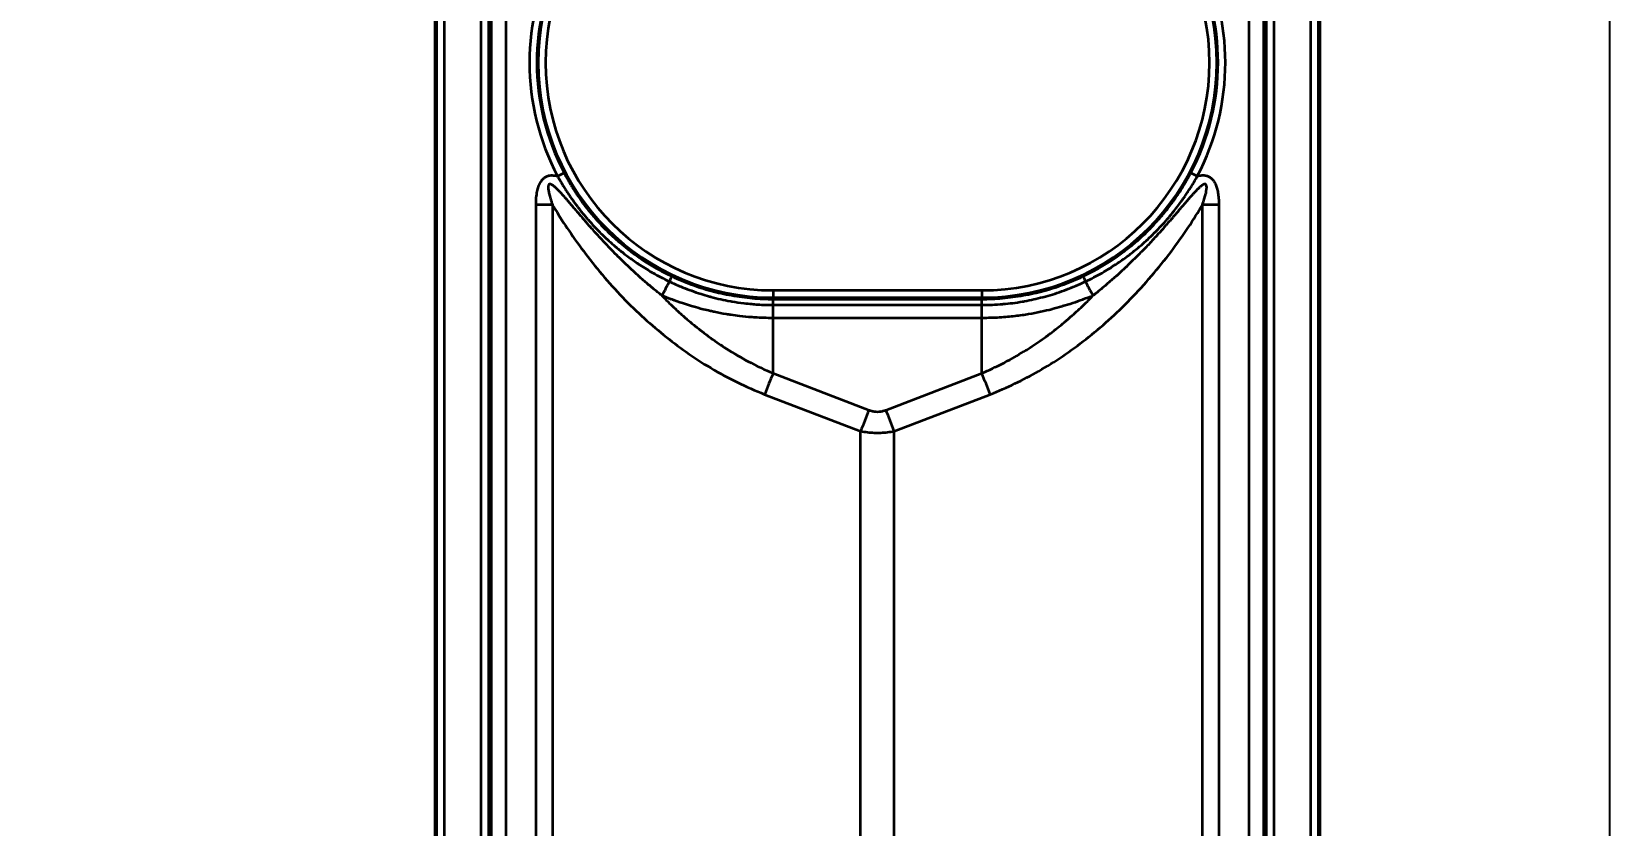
# Model space of a CAD drawing. Header units: millimetres. Extents: x 101 to 3000, y 150 to 4305.
# Drawn here: x 1036.5 to 1143.9, y 3328.2 to 3382.3 of the extents above; entities that cross this region are included whole.
import ezdxf

# ---------------------------------------------------------------- set-up
doc = ezdxf.new("R2010")
doc.units = ezdxf.units.MM
doc.header["$LTSCALE"] = 15
for name, color, linetype, lineweight in [('_Sichtbarkanten', 7, 'Continuous', 25), ('Bemaßung (ISO)', 7, 'Continuous', 25), ('Sichtbar schmal (ISO)', 7, 'Continuous', 35)]:
    doc.layers.add(name, color=color, linetype=linetype, lineweight=lineweight)
doc.styles.add('Notiztext (DIN)', font='verdana.ttf')
doc.dimstyles.new('Standard (DIN)', dxfattribs={"dimscale": 15, "dimtxt": 2.5, "dimasz": 2.5, "dimexe": 2, "dimexo": 4, "dimgap": 0.5, "dimtad": 1, "dimdec": 1, "dimrnd": 1e-08, "dimtxsty": 'Notiztext (DIN)', "dimcen": 0.09, "dimclrd": 256, "dimclre": 256, "dimclrt": 256, "dimadec": 0, "dimazin": 2, "dimtfac": 1, "dimtmove": 0, "dimatfit": 3, "dimfxl": 0, "dimtolj": 1, "dimtzin": 0, "dimlwd": -1, "dimlwe": -1, "dimarcsym": 0})

# ---------------------------------------------------------------- blocks, each defined once
blk = doc.blocks.new('*D76')
at = {"layer": 'Bemaßung (ISO)', "transparency": 16777216}
for p, q in [((973.93, 3475.15), (790.43, 3475.15)), ((820.43, 3437.65), (820.43, 2912.65)), ((1008.97, 2875.15), (790.43, 2875.15))]:
    blk.add_line(p, q, dxfattribs=at)
for points in [[(814.18, 3437.65), (826.68, 3437.65), (820.43, 3475.15)], [(814.18, 2912.65), (826.68, 2912.65), (820.43, 2875.15)]]:
    blk.add_solid(points, dxfattribs=at)
at = {"layer": 'Defpoints', "color": 0, "transparency": 16777216}
for p in [(1033.93, 3475.15), (820.43, 2875.15), (1068.97, 2875.15)]:
    blk.add_point(p, dxfattribs=at)
at = {"layer": 'Bemaßung (ISO)', "transparency": 16777216, "insert": (773.89, 3129.39), "char_height": 37.5, "attachment_point": 1, "rotation": 90, "style": 'Notiztext (DIN)'}
blk.add_mtext('\\A1;600', dxfattribs=at)
blk = doc.blocks.new('*D78')
at = {"layer": 'Bemaßung (ISO)', "transparency": 16777216}
for p, q in [((1009.08, 3425.14), (911.85, 3425.14)), ((941.85, 2362.66), (941.85, 3387.64)), ((1009.08, 2325.16), (911.85, 2325.16))]:
    blk.add_line(p, q, dxfattribs=at)
for points in [[(935.6, 3387.64), (948.1, 3387.64), (941.85, 3425.14)], [(935.6, 2362.66), (948.1, 2362.66), (941.85, 2325.16)]]:
    blk.add_solid(points, dxfattribs=at)
at = {"layer": 'Defpoints', "color": 0, "transparency": 16777216}
for p in [(941.85, 3425.14), (1069.08, 3425.14), (1069.08, 2325.16)]:
    blk.add_point(p, dxfattribs=at)
at = {"layer": 'Bemaßung (ISO)', "transparency": 16777216, "insert": (895.31, 2814.77), "char_height": 37.5, "attachment_point": 1, "rotation": 90, "style": 'Notiztext (DIN)'}
blk.add_mtext('\\A1;1100', dxfattribs=at)

msp = doc.modelspace()

# ---------------------------------------------------------------- linework, layer by layer
at = {"layer": '_Sichtbarkanten'}
for p, q in [((1143.93, 3475.15), (1143.93, 2275.15)), ((1063.93, 2328.35), (1063.93, 3421.95)), ((1124.23, 3421.95), (1124.23, 2328.35))]:
    msp.add_line(p, q, dxfattribs=at)
at = {"layer": 'Sichtbar schmal (ISO)'}
for p, q in [((1064.07, 2327.14), (1064.07, 3423.16)), ((1064.57, 3423.16), (1064.57, 2327.14)), ((1067.08, 2327.15), (1067.08, 3423.14)), ((1067.58, 3423.14), (1067.58, 2327.15)), ((1067.76, 3422.96), (1067.8, 2972.76)), ((1068.76, 3422.97), (1068.8, 2972.77)), ((1119.35, 2972.77), (1119.39, 3422.97)), ((1120.35, 2972.76), (1120.39, 3422.96)), ((1120.57, 2327.15), (1120.57, 3423.14)), ((1121.07, 3423.14), (1121.07, 2327.15)), ((1123.58, 2327.14), (1123.58, 3423.16)), ((1124.08, 3423.16), (1124.08, 2327.14)), ((1070.8, 3370.47), (1070.8, 3199.83)), ((1071.94, 3370.47), (1071.94, 3199.83)), ((1116.21, 3199.83), (1116.21, 3370.47)), ((1117.35, 3199.83), (1117.35, 3370.47)), ((1086.98, 3364.64), (1101.18, 3364.64)), ((1086.98, 3364.64), (1086.98, 3364.14)), ((1101.18, 3364.64), (1101.18, 3364.14)), ((1086.97, 3363.64), (1101.18, 3363.64)), ((1086.97, 3362.75), (1086.97, 3363.64)), ((1086.98, 3364.14), (1101.18, 3364.14)), ((1086.98, 3364.14), (1086.98, 3364.04)), ((1086.98, 3364.04), (1101.18, 3364.04)), ((1101.18, 3364.04), (1101.18, 3364.14)), ((1101.18, 3362.75), (1101.18, 3363.64)), ((1101.18, 3362.75), (1086.97, 3362.75)), ((1086.97, 3358.99), (1086.97, 3362.75)), ((1101.18, 3358.99), (1101.18, 3362.75)), ((1086.97, 3358.99), (1093.5, 3356.48)), ((1094.65, 3356.48), (1101.18, 3358.99)), ((1086.39, 3357.55), (1092.93, 3355.05)), ((1095.22, 3355.05), (1101.76, 3357.55)), ((1092.93, 3215.24), (1092.93, 3355.05)), ((1095.22, 3215.24), (1095.22, 3355.05))]:
    msp.add_line(p, q, dxfattribs=at)
for centre, radius, start, end in [((1086.98, 3380.15), 16.01, 90, 270), ((1086.98, 3380.15), 15.51, 90, 270), ((1101.18, 3380.15), 16.01, 270, 90), ((1101.18, 3380.15), 15.51, 270, 90)]:
    msp.add_arc(centre, radius, start, end, dxfattribs=at)
for centre, major_axis, ratio, start_param, end_param in [((1086.98, 3380.15), (-16.6, 0), 0.999986, 5.798127, 6.767785), ((1086.98, 3380.15), (-16.1, 0), 0.999985, 5.798124, 6.767782), ((1101.17, 3380.15), (16.1, 0), 0.999985, 5.798587, 6.768244), ((1101.17, 3380.15), (16.6, 0), 0.999986, 5.798584, 6.76824), ((1072.29, 3372.41), (0.442, 0.233), 0.004631, 4.709948, 6.265732), ((1115.86, 3372.41), (-0.442, 0.233), 0.00463, 0.017453, 1.573242), ((1070.8, 3370.42), (-10, 0), 0.005236, 4.598023, 4.712389), ((1117.35, 3370.42), (10, 0), 0.005236, 1.570796, 1.685165), ((1079.86, 3365.14), (0.214, 0.452), 0.013246, 4.922815, 6.26573), ((1108.29, 3365.14), (-0.214, 0.452), 0.013246, 0.017455, 1.360372), ((1080.92, 3367.07), (4.73, 8.81), 0.002478, 1.781618, 1.894425), ((1107.23, 3367.07), (-4.73, 8.81), 0.002478, 4.388756, 4.501568), ((1101.18, 3363.54), (-0.005, 0.5), 0.011303, 4.906746, 6.265597), ((1086.97, 3357.58), (1.79, 4.67), 0.104799, 1.304034, 1.616531), ((1101.18, 3357.58), (-1.79, 4.67), 0.104799, 4.666655, 4.979151), ((1093.5, 3355.07), (1.79, 4.67), 0.104798, 1.304034, 1.616531), ((1094.65, 3355.07), (-1.79, 4.67), 0.104799, 4.666655, 4.979151)]:
    msp.add_ellipse(centre, major_axis=major_axis, ratio=ratio, start_param=start_param, end_param=end_param, dxfattribs=at)
for points, knots in [([(1072.29, 3372.41), (1072.24, 3372.42), (1072.19, 3372.43), (1072.14, 3372.44), (1072.09, 3372.45), (1072.04, 3372.45), (1072, 3372.45), (1071.95, 3372.46), (1071.91, 3372.46), (1071.86, 3372.46), (1071.82, 3372.45), (1071.78, 3372.45), (1071.74, 3372.44), (1071.7, 3372.44), (1071.66, 3372.43), (1071.62, 3372.42), (1071.59, 3372.41), (1071.55, 3372.39), (1071.52, 3372.38), (1071.49, 3372.36), (1071.46, 3372.35), (1071.43, 3372.33), (1071.4, 3372.31), (1071.37, 3372.29), (1071.35, 3372.27), (1071.32, 3372.25), (1071.29, 3372.22), (1071.26, 3372.19), (1071.23, 3372.16), (1071.2, 3372.13), (1071.18, 3372.1), (1071.15, 3372.06), (1071.13, 3372.02), (1071.1, 3371.98), (1071.08, 3371.94), (1071.06, 3371.9), (1071.03, 3371.86), (1071.01, 3371.81), (1070.99, 3371.76), (1070.97, 3371.71), (1070.96, 3371.66), (1070.94, 3371.6), (1070.92, 3371.55), (1070.91, 3371.49), (1070.89, 3371.43), (1070.88, 3371.37), (1070.87, 3371.31), (1070.86, 3371.24), (1070.85, 3371.17), (1070.84, 3371.1), (1070.83, 3371.03), (1070.82, 3370.96), (1070.82, 3370.88), (1070.81, 3370.81), (1070.81, 3370.73), (1070.8, 3370.64), (1070.8, 3370.56), (1070.8, 3370.47)], [0, 0, 0, 0, 0.0526316, 0.0526316, 0.0526316, 0.1052632, 0.1052632, 0.1052632, 0.1578947, 0.1578947, 0.1578947, 0.2105263, 0.2105263, 0.2105263, 0.2631579, 0.2631579, 0.2631579, 0.3157895, 0.3157895, 0.3157895, 0.3684211, 0.3684211, 0.3684211, 0.4210526, 0.4210526, 0.4210526, 0.4736842, 0.4736842, 0.4736842, 0.5263158, 0.5263158, 0.5263158, 0.5789474, 0.5789474, 0.5789474, 0.6315789, 0.6315789, 0.6315789, 0.6842105, 0.6842105, 0.6842105, 0.7368421, 0.7368421, 0.7368421, 0.7894737, 0.7894737, 0.7894737, 0.8421053, 0.8421053, 0.8421053, 0.8947368, 0.8947368, 0.8947368, 0.9473684, 0.9473684, 0.9473684, 0.9999992, 0.9999992, 0.9999992, 0.9999992]), ([(1072.29, 3372.41), (1072.32, 3372.34), (1072.36, 3372.27), (1072.41, 3372.2), (1072.41, 3372.19), (1072.41, 3372.19), (1072.42, 3372.18), (1072.46, 3372.11), (1072.5, 3372.04), (1072.55, 3371.96), (1072.56, 3371.95), (1072.56, 3371.94), (1072.57, 3371.92), (1072.61, 3371.85), (1072.66, 3371.77), (1072.71, 3371.69), (1072.72, 3371.67), (1072.74, 3371.66), (1072.75, 3371.64), (1072.79, 3371.56), (1072.85, 3371.48), (1072.9, 3371.4), (1072.92, 3371.38), (1072.93, 3371.35), (1072.95, 3371.32), (1073, 3371.25), (1073.05, 3371.17), (1073.11, 3371.09), (1073.13, 3371.05), (1073.16, 3371.02), (1073.18, 3370.98), (1073.24, 3370.9), (1073.29, 3370.83), (1073.35, 3370.75), (1073.38, 3370.7), (1073.41, 3370.66), (1073.45, 3370.61), (1073.5, 3370.53), (1073.56, 3370.46), (1073.62, 3370.38), (1073.66, 3370.32), (1073.71, 3370.27), (1073.75, 3370.21), (1073.81, 3370.13), (1073.87, 3370.06), (1073.93, 3369.98), (1073.98, 3369.91), (1074.04, 3369.85), (1074.1, 3369.78), (1074.16, 3369.7), (1074.22, 3369.63), (1074.28, 3369.56), (1074.35, 3369.48), (1074.42, 3369.39), (1074.5, 3369.31), (1074.56, 3369.24), (1074.62, 3369.18), (1074.68, 3369.11), (1074.77, 3369.01), (1074.86, 3368.91), (1074.96, 3368.81), (1075.02, 3368.75), (1075.08, 3368.69), (1075.14, 3368.63), (1075.25, 3368.51), (1075.37, 3368.4), (1075.49, 3368.28), (1075.55, 3368.22), (1075.61, 3368.17), (1075.67, 3368.12), (1075.81, 3367.98), (1075.96, 3367.85), (1076.12, 3367.71), (1076.17, 3367.67), (1076.22, 3367.62), (1076.28, 3367.58), (1076.46, 3367.42), (1076.65, 3367.27), (1076.85, 3367.11), (1076.9, 3367.08), (1076.94, 3367.05), (1076.99, 3367.01), (1077.21, 3366.84), (1077.46, 3366.67), (1077.72, 3366.49), (1077.75, 3366.47), (1077.78, 3366.45), (1077.81, 3366.43), (1078.09, 3366.24), (1078.4, 3366.05), (1078.73, 3365.86), (1078.74, 3365.85), (1078.76, 3365.84), (1078.78, 3365.83), (1079.12, 3365.63), (1079.5, 3365.43), (1079.91, 3365.24)], [0, 0, 0, 0, 0.0588235, 0.0588235, 0.0588235, 0.0624432, 0.0624432, 0.0624432, 0.1176471, 0.1176471, 0.1176471, 0.1253707, 0.1253707, 0.1253707, 0.1764706, 0.1764706, 0.1764706, 0.1879978, 0.1879978, 0.1879978, 0.2352941, 0.2352941, 0.2352941, 0.2504489, 0.2504489, 0.2504489, 0.2941176, 0.2941176, 0.2941176, 0.3128063, 0.3128063, 0.3128063, 0.3529412, 0.3529412, 0.3529412, 0.3751101, 0.3751101, 0.3751101, 0.4117647, 0.4117647, 0.4117647, 0.437434, 0.437434, 0.437434, 0.4705882, 0.4705882, 0.4705882, 0.4998186, 0.4998186, 0.4998186, 0.5294118, 0.5294118, 0.5294118, 0.5622768, 0.5622768, 0.5622768, 0.5882353, 0.5882353, 0.5882353, 0.6248232, 0.6248232, 0.6248232, 0.6470588, 0.6470588, 0.6470588, 0.6874706, 0.6874706, 0.6874706, 0.7058824, 0.7058824, 0.7058824, 0.7502314, 0.7502314, 0.7502314, 0.7647059, 0.7647059, 0.7647059, 0.813136, 0.813136, 0.813136, 0.8235294, 0.8235294, 0.8235294, 0.8760025, 0.8760025, 0.8760025, 0.8823529, 0.8823529, 0.8823529, 0.9384593, 0.9384593, 0.9384593, 0.9411765, 0.9411765, 0.9411765, 0.9999998, 0.9999998, 0.9999998, 0.9999998]), ([(1072.73, 3372.65), (1072.76, 3372.58), (1072.8, 3372.51), (1072.84, 3372.43), (1072.85, 3372.42), (1072.85, 3372.42), (1072.85, 3372.42), (1072.89, 3372.34), (1072.93, 3372.27), (1072.98, 3372.19), (1072.98, 3372.18), (1072.99, 3372.17), (1073, 3372.16), (1073.04, 3372.08), (1073.08, 3372.01), (1073.13, 3371.93), (1073.14, 3371.91), (1073.15, 3371.89), (1073.16, 3371.87), (1073.21, 3371.8), (1073.26, 3371.72), (1073.31, 3371.64), (1073.32, 3371.61), (1073.34, 3371.59), (1073.35, 3371.56), (1073.4, 3371.48), (1073.45, 3371.41), (1073.51, 3371.33), (1073.53, 3371.29), (1073.55, 3371.26), (1073.57, 3371.22), (1073.62, 3371.14), (1073.68, 3371.07), (1073.73, 3370.99), (1073.76, 3370.94), (1073.79, 3370.9), (1073.83, 3370.85), (1073.88, 3370.78), (1073.93, 3370.7), (1073.99, 3370.62), (1074.03, 3370.57), (1074.07, 3370.51), (1074.11, 3370.46), (1074.17, 3370.39), (1074.23, 3370.31), (1074.28, 3370.24), (1074.34, 3370.17), (1074.39, 3370.1), (1074.45, 3370.03), (1074.5, 3369.96), (1074.56, 3369.89), (1074.62, 3369.82), (1074.69, 3369.74), (1074.76, 3369.66), (1074.83, 3369.58), (1074.89, 3369.51), (1074.94, 3369.44), (1075, 3369.38), (1075.09, 3369.28), (1075.18, 3369.18), (1075.27, 3369.09), (1075.33, 3369.03), (1075.39, 3368.97), (1075.45, 3368.9), (1075.55, 3368.79), (1075.67, 3368.68), (1075.79, 3368.56), (1075.84, 3368.51), (1075.9, 3368.46), (1075.96, 3368.4), (1076.09, 3368.27), (1076.24, 3368.14), (1076.39, 3368.01), (1076.44, 3367.96), (1076.49, 3367.92), (1076.55, 3367.88), (1076.72, 3367.73), (1076.91, 3367.58), (1077.1, 3367.42), (1077.15, 3367.39), (1077.19, 3367.36), (1077.23, 3367.32), (1077.45, 3367.16), (1077.69, 3366.99), (1077.94, 3366.82), (1077.97, 3366.79), (1078, 3366.77), (1078.03, 3366.75), (1078.31, 3366.57), (1078.6, 3366.38), (1078.92, 3366.2), (1078.94, 3366.19), (1078.95, 3366.18), (1078.97, 3366.17), (1079.31, 3365.98), (1079.68, 3365.78), (1080.07, 3365.6)], [0, 0, 0, 0, 0.058824, 0.058824, 0.058824, 0.062444, 0.062444, 0.062444, 0.117647, 0.117647, 0.117647, 0.125372, 0.125372, 0.125372, 0.176471, 0.176471, 0.176471, 0.187998, 0.187998, 0.187998, 0.235294, 0.235294, 0.235294, 0.250449, 0.250449, 0.250449, 0.294118, 0.294118, 0.294118, 0.312807, 0.312807, 0.312807, 0.352941, 0.352941, 0.352941, 0.37511, 0.37511, 0.37511, 0.411765, 0.411765, 0.411765, 0.437434, 0.437434, 0.437434, 0.470588, 0.470588, 0.470588, 0.499819, 0.499819, 0.499819, 0.529412, 0.529412, 0.529412, 0.562277, 0.562277, 0.562277, 0.588235, 0.588235, 0.588235, 0.624823, 0.624823, 0.624823, 0.647059, 0.647059, 0.647059, 0.68747, 0.68747, 0.68747, 0.705882, 0.705882, 0.705882, 0.750231, 0.750231, 0.750231, 0.764706, 0.764706, 0.764706, 0.813136, 0.813136, 0.813136, 0.823529, 0.823529, 0.823529, 0.876002, 0.876002, 0.876002, 0.882353, 0.882353, 0.882353, 0.938459, 0.938459, 0.938459, 0.941176, 0.941176, 0.941176, 1, 1, 1, 1]), ([(1108.08, 3365.6), (1108.46, 3365.78), (1108.82, 3365.97), (1109.15, 3366.16), (1109.16, 3366.16), (1109.16, 3366.16), (1109.17, 3366.17), (1109.49, 3366.35), (1109.79, 3366.54), (1110.07, 3366.72), (1110.08, 3366.73), (1110.09, 3366.73), (1110.1, 3366.74), (1110.37, 3366.92), (1110.63, 3367.1), (1110.86, 3367.28), (1110.87, 3367.29), (1110.88, 3367.3), (1110.89, 3367.31), (1111.13, 3367.48), (1111.34, 3367.66), (1111.54, 3367.83), (1111.56, 3367.83), (1111.57, 3367.84), (1111.58, 3367.85), (1111.78, 3368.02), (1111.96, 3368.19), (1112.13, 3368.35), (1112.15, 3368.36), (1112.16, 3368.37), (1112.17, 3368.38), (1112.34, 3368.54), (1112.5, 3368.69), (1112.65, 3368.84), (1112.66, 3368.86), (1112.67, 3368.87), (1112.68, 3368.88), (1112.83, 3369.03), (1112.96, 3369.17), (1113.09, 3369.32), (1113.1, 3369.33), (1113.11, 3369.34), (1113.12, 3369.35), (1113.25, 3369.49), (1113.37, 3369.63), (1113.48, 3369.76), (1113.49, 3369.77), (1113.5, 3369.78), (1113.51, 3369.79), (1113.62, 3369.93), (1113.72, 3370.05), (1113.82, 3370.18), (1113.83, 3370.19), (1113.84, 3370.2), (1113.85, 3370.21), (1113.94, 3370.33), (1114.03, 3370.45), (1114.12, 3370.57), (1114.13, 3370.58), (1114.14, 3370.59), (1114.14, 3370.6), (1114.23, 3370.72), (1114.31, 3370.83), (1114.38, 3370.94), (1114.39, 3370.95), (1114.4, 3370.96), (1114.4, 3370.97), (1114.48, 3371.08), (1114.55, 3371.18), (1114.61, 3371.28), (1114.62, 3371.29), (1114.63, 3371.3), (1114.63, 3371.31), (1114.7, 3371.41), (1114.76, 3371.5), (1114.82, 3371.6), (1114.82, 3371.61), (1114.83, 3371.62), (1114.84, 3371.63), (1114.89, 3371.72), (1114.95, 3371.8), (1115, 3371.89), (1115, 3371.9), (1115.01, 3371.91), (1115.01, 3371.92), (1115.06, 3372), (1115.11, 3372.08), (1115.15, 3372.16), (1115.16, 3372.17), (1115.16, 3372.18), (1115.17, 3372.19), (1115.21, 3372.26), (1115.26, 3372.34), (1115.3, 3372.41), (1115.3, 3372.42), (1115.3, 3372.42), (1115.3, 3372.43), (1115.35, 3372.5), (1115.39, 3372.58), (1115.42, 3372.65)], [0, 0, 0, 0, 0.0579392, 0.0579392, 0.0579392, 0.0588235, 0.0588235, 0.0588235, 0.1158539, 0.1158539, 0.1158539, 0.1176471, 0.1176471, 0.1176471, 0.1739116, 0.1739116, 0.1739116, 0.1764706, 0.1764706, 0.1764706, 0.2320991, 0.2320991, 0.2320991, 0.2352941, 0.2352941, 0.2352941, 0.290396, 0.290396, 0.290396, 0.2941176, 0.2941176, 0.2941176, 0.348793, 0.348793, 0.348793, 0.3529412, 0.3529412, 0.3529412, 0.4072756, 0.4072756, 0.4072756, 0.4117647, 0.4117647, 0.4117647, 0.4658365, 0.4658365, 0.4658365, 0.4705882, 0.4705882, 0.4705882, 0.5244664, 0.5244664, 0.5244664, 0.5294118, 0.5294118, 0.5294118, 0.5831437, 0.5831437, 0.5831437, 0.5882353, 0.5882353, 0.5882353, 0.6418176, 0.6418176, 0.6418176, 0.6470588, 0.6470588, 0.6470588, 0.7004102, 0.7004102, 0.7004102, 0.7058824, 0.7058824, 0.7058824, 0.7589352, 0.7589352, 0.7589352, 0.7647059, 0.7647059, 0.7647059, 0.8171036, 0.8171036, 0.8171036, 0.8235294, 0.8235294, 0.8235294, 0.8756825, 0.8756825, 0.8756825, 0.8823529, 0.8823529, 0.8823529, 0.9370135, 0.9370135, 0.9370135, 0.9411765, 0.9411765, 0.9411765, 0.9999999, 0.9999999, 0.9999999, 0.9999999]), ([(1108.24, 3365.24), (1108.64, 3365.43), (1109.01, 3365.62), (1109.35, 3365.81), (1109.35, 3365.82), (1109.36, 3365.82), (1109.36, 3365.82), (1109.7, 3366.01), (1110, 3366.21), (1110.29, 3366.4), (1110.3, 3366.4), (1110.31, 3366.41), (1110.32, 3366.41), (1110.6, 3366.6), (1110.86, 3366.79), (1111.11, 3366.97), (1111.12, 3366.98), (1111.13, 3366.99), (1111.14, 3366.99), (1111.38, 3367.17), (1111.6, 3367.35), (1111.81, 3367.52), (1111.82, 3367.53), (1111.83, 3367.54), (1111.85, 3367.55), (1112.05, 3367.73), (1112.24, 3367.89), (1112.42, 3368.06), (1112.43, 3368.07), (1112.44, 3368.08), (1112.46, 3368.09), (1112.63, 3368.25), (1112.8, 3368.41), (1112.95, 3368.57), (1112.96, 3368.58), (1112.97, 3368.59), (1112.98, 3368.6), (1113.14, 3368.75), (1113.28, 3368.9), (1113.41, 3369.05), (1113.42, 3369.06), (1113.43, 3369.07), (1113.45, 3369.08), (1113.58, 3369.22), (1113.7, 3369.36), (1113.82, 3369.5), (1113.83, 3369.51), (1113.84, 3369.52), (1113.85, 3369.53), (1113.96, 3369.67), (1114.07, 3369.8), (1114.17, 3369.92), (1114.18, 3369.93), (1114.19, 3369.95), (1114.2, 3369.96), (1114.3, 3370.08), (1114.4, 3370.2), (1114.49, 3370.32), (1114.5, 3370.33), (1114.5, 3370.34), (1114.51, 3370.36), (1114.6, 3370.47), (1114.68, 3370.58), (1114.76, 3370.69), (1114.77, 3370.7), (1114.78, 3370.72), (1114.79, 3370.73), (1114.87, 3370.83), (1114.94, 3370.94), (1115.01, 3371.04), (1115.02, 3371.05), (1115.02, 3371.06), (1115.03, 3371.07), (1115.1, 3371.17), (1115.16, 3371.27), (1115.22, 3371.36), (1115.23, 3371.37), (1115.24, 3371.38), (1115.24, 3371.39), (1115.3, 3371.48), (1115.36, 3371.57), (1115.41, 3371.65), (1115.42, 3371.66), (1115.43, 3371.67), (1115.43, 3371.68), (1115.48, 3371.77), (1115.53, 3371.85), (1115.58, 3371.92), (1115.59, 3371.93), (1115.59, 3371.94), (1115.6, 3371.95), (1115.65, 3372.03), (1115.69, 3372.11), (1115.73, 3372.18), (1115.73, 3372.18), (1115.74, 3372.19), (1115.74, 3372.19), (1115.79, 3372.27), (1115.83, 3372.34), (1115.86, 3372.41)], [0, 0, 0, 0, 0.0579386, 0.0579386, 0.0579386, 0.0588235, 0.0588235, 0.0588235, 0.1158531, 0.1158531, 0.1158531, 0.1176471, 0.1176471, 0.1176471, 0.173911, 0.173911, 0.173911, 0.1764706, 0.1764706, 0.1764706, 0.2320984, 0.2320984, 0.2320984, 0.2352941, 0.2352941, 0.2352941, 0.2903953, 0.2903953, 0.2903953, 0.2941176, 0.2941176, 0.2941176, 0.3487922, 0.3487922, 0.3487922, 0.3529412, 0.3529412, 0.3529412, 0.4072749, 0.4072749, 0.4072749, 0.4117647, 0.4117647, 0.4117647, 0.4658358, 0.4658358, 0.4658358, 0.4705882, 0.4705882, 0.4705882, 0.5244657, 0.5244657, 0.5244657, 0.5294118, 0.5294118, 0.5294118, 0.5831429, 0.5831429, 0.5831429, 0.5882353, 0.5882353, 0.5882353, 0.6418168, 0.6418168, 0.6418168, 0.6470588, 0.6470588, 0.6470588, 0.7004094, 0.7004094, 0.7004094, 0.7058824, 0.7058824, 0.7058824, 0.7589344, 0.7589344, 0.7589344, 0.7647059, 0.7647059, 0.7647059, 0.8171029, 0.8171029, 0.8171029, 0.8235294, 0.8235294, 0.8235294, 0.8756822, 0.8756822, 0.8756822, 0.8823529, 0.8823529, 0.8823529, 0.9370136, 0.9370136, 0.9370136, 0.9411765, 0.9411765, 0.9411765, 0.9999999, 0.9999999, 0.9999999, 0.9999999]), ([(1117.35, 3370.47), (1117.35, 3370.55), (1117.35, 3370.7), (1117.33, 3370.91), (1117.31, 3371.1), (1117.29, 3371.28), (1117.25, 3371.45), (1117.21, 3371.6), (1117.16, 3371.75), (1117.11, 3371.88), (1117.05, 3371.99), (1116.98, 3372.1), (1116.9, 3372.19), (1116.82, 3372.26), (1116.74, 3372.32), (1116.65, 3372.37), (1116.56, 3372.41), (1116.44, 3372.44), (1116.32, 3372.46), (1116.17, 3372.46), (1116.02, 3372.44), (1115.92, 3372.42), (1115.86, 3372.41)], [0.0000001, 0.0000001, 0.0000001, 0.0000001, 0.05, 0.1, 0.15, 0.2, 0.25, 0.3, 0.35, 0.4, 0.45, 0.5, 0.55, 0.6, 0.65, 0.7, 0.75, 0.8, 0.85, 0.9, 0.95, 1, 1, 1, 1]), ([(1079.4, 3364.28), (1079.19, 3364.44), (1078.99, 3364.6), (1078.8, 3364.76), (1078.77, 3364.79), (1078.74, 3364.81), (1078.71, 3364.84), (1078.51, 3365), (1078.33, 3365.16), (1078.15, 3365.32), (1078.12, 3365.34), (1078.09, 3365.37), (1078.06, 3365.39), (1077.88, 3365.55), (1077.71, 3365.71), (1077.53, 3365.87), (1077.51, 3365.89), (1077.48, 3365.91), (1077.46, 3365.94), (1077.28, 3366.1), (1077.12, 3366.26), (1076.95, 3366.42), (1076.92, 3366.44), (1076.9, 3366.46), (1076.88, 3366.49), (1076.71, 3366.65), (1076.54, 3366.81), (1076.38, 3366.97), (1076.36, 3367), (1076.34, 3367.02), (1076.32, 3367.04), (1076.15, 3367.2), (1076, 3367.36), (1075.85, 3367.52), (1075.83, 3367.54), (1075.81, 3367.56), (1075.79, 3367.58), (1075.64, 3367.74), (1075.5, 3367.88), (1075.37, 3368.02), (1075.35, 3368.04), (1075.34, 3368.06), (1075.32, 3368.08), (1075.19, 3368.22), (1075.07, 3368.35), (1074.96, 3368.47), (1074.95, 3368.49), (1074.93, 3368.5), (1074.92, 3368.52), (1074.81, 3368.64), (1074.7, 3368.75), (1074.61, 3368.86), (1074.59, 3368.88), (1074.58, 3368.89), (1074.57, 3368.9), (1074.47, 3369.01), (1074.38, 3369.12), (1074.29, 3369.22), (1074.28, 3369.23), (1074.27, 3369.24), (1074.26, 3369.25), (1074.18, 3369.35), (1074.1, 3369.45), (1074.02, 3369.54), (1074.01, 3369.55), (1074, 3369.56), (1073.99, 3369.57), (1073.91, 3369.66), (1073.84, 3369.74), (1073.77, 3369.83), (1073.76, 3369.83), (1073.75, 3369.84), (1073.75, 3369.85), (1073.68, 3369.93), (1073.61, 3370.01), (1073.55, 3370.09), (1073.54, 3370.1), (1073.53, 3370.1), (1073.53, 3370.11), (1073.46, 3370.18), (1073.4, 3370.26), (1073.34, 3370.32), (1073.34, 3370.33), (1073.33, 3370.34), (1073.33, 3370.34), (1073.27, 3370.41), (1073.21, 3370.48), (1073.16, 3370.54), (1073.16, 3370.54), (1073.15, 3370.55), (1073.15, 3370.56), (1073.09, 3370.62), (1073.04, 3370.68), (1072.99, 3370.73), (1072.99, 3370.74), (1072.99, 3370.74), (1072.98, 3370.75), (1072.93, 3370.8), (1072.89, 3370.86), (1072.84, 3370.91), (1072.84, 3370.91), (1072.84, 3370.92), (1072.83, 3370.92), (1072.79, 3370.97), (1072.75, 3371.02), (1072.7, 3371.07), (1072.7, 3371.07), (1072.7, 3371.07), (1072.69, 3371.08), (1072.65, 3371.12), (1072.61, 3371.17), (1072.58, 3371.21), (1072.57, 3371.21), (1072.57, 3371.22), (1072.57, 3371.22), (1072.53, 3371.26), (1072.49, 3371.3), (1072.46, 3371.34), (1072.46, 3371.34), (1072.45, 3371.34), (1072.45, 3371.35), (1072.41, 3371.38), (1072.38, 3371.42), (1072.35, 3371.45), (1072.35, 3371.46), (1072.34, 3371.46), (1072.34, 3371.46), (1072.31, 3371.5), (1072.28, 3371.53), (1072.24, 3371.56), (1072.21, 3371.59), (1072.18, 3371.62), (1072.15, 3371.65), (1072.12, 3371.68), (1072.09, 3371.7), (1072.06, 3371.72), (1072.03, 3371.75), (1072.01, 3371.77), (1071.98, 3371.79), (1071.96, 3371.8), (1071.93, 3371.82), (1071.91, 3371.83), (1071.89, 3371.85), (1071.87, 3371.86), (1071.85, 3371.86), (1071.83, 3371.87), (1071.81, 3371.88), (1071.8, 3371.88), (1071.78, 3371.88), (1071.77, 3371.88), (1071.76, 3371.88), (1071.74, 3371.88), (1071.73, 3371.87), (1071.72, 3371.87), (1071.71, 3371.86), (1071.7, 3371.85), (1071.7, 3371.84), (1071.69, 3371.83), (1071.68, 3371.82), (1071.67, 3371.8), (1071.67, 3371.79), (1071.66, 3371.77), (1071.66, 3371.75), (1071.66, 3371.72), (1071.65, 3371.7), (1071.65, 3371.67), (1071.65, 3371.64), (1071.65, 3371.61), (1071.66, 3371.58), (1071.66, 3371.55), (1071.66, 3371.51), (1071.67, 3371.47), (1071.67, 3371.44), (1071.68, 3371.39), (1071.69, 3371.35), (1071.7, 3371.31), (1071.71, 3371.26), (1071.72, 3371.21), (1071.73, 3371.16), (1071.74, 3371.11), (1071.76, 3371.05), (1071.77, 3371), (1071.79, 3370.94), (1071.81, 3370.88), (1071.83, 3370.82), (1071.85, 3370.75), (1071.87, 3370.68), (1071.89, 3370.62), (1071.92, 3370.54), (1071.94, 3370.47)], [0, 0, 0, 0, 0.020625, 0.020625, 0.020625, 0.02381, 0.02381, 0.02381, 0.044507, 0.044507, 0.044507, 0.047619, 0.047619, 0.047619, 0.068395, 0.068395, 0.068395, 0.071429, 0.071429, 0.071429, 0.092283, 0.092283, 0.092283, 0.095238, 0.095238, 0.095238, 0.116185, 0.116185, 0.116185, 0.119048, 0.119048, 0.119048, 0.140083, 0.140083, 0.140083, 0.142857, 0.142857, 0.142857, 0.163954, 0.163954, 0.163954, 0.166667, 0.166667, 0.166667, 0.187825, 0.187825, 0.187825, 0.190476, 0.190476, 0.190476, 0.211713, 0.211713, 0.211713, 0.214286, 0.214286, 0.214286, 0.235606, 0.235606, 0.235606, 0.238095, 0.238095, 0.238095, 0.259494, 0.259494, 0.259494, 0.261905, 0.261905, 0.261905, 0.283381, 0.283381, 0.283381, 0.285714, 0.285714, 0.285714, 0.307268, 0.307268, 0.307268, 0.309524, 0.309524, 0.309524, 0.331156, 0.331156, 0.331156, 0.333333, 0.333333, 0.333333, 0.355044, 0.355044, 0.355044, 0.357143, 0.357143, 0.357143, 0.378931, 0.378931, 0.378931, 0.380952, 0.380952, 0.380952, 0.402818, 0.402818, 0.402818, 0.404762, 0.404762, 0.404762, 0.426705, 0.426705, 0.426705, 0.428571, 0.428571, 0.428571, 0.450592, 0.450592, 0.450592, 0.452381, 0.452381, 0.452381, 0.47448, 0.47448, 0.47448, 0.47619, 0.47619, 0.47619, 0.498369, 0.498369, 0.498369, 0.5, 0.5, 0.5, 0.522257, 0.522257, 0.522257, 0.546143, 0.546143, 0.546143, 0.57003, 0.57003, 0.57003, 0.593918, 0.593918, 0.593918, 0.617805, 0.617805, 0.617805, 0.641691, 0.641691, 0.641691, 0.665575, 0.665575, 0.665575, 0.689458, 0.689458, 0.689458, 0.713341, 0.713341, 0.713341, 0.737231, 0.737231, 0.737231, 0.761129, 0.761129, 0.761129, 0.785019, 0.785019, 0.785019, 0.808902, 0.808902, 0.808902, 0.832788, 0.832788, 0.832788, 0.856676, 0.856676, 0.856676, 0.880564, 0.880564, 0.880564, 0.904451, 0.904451, 0.904451, 0.928338, 0.928338, 0.928338, 0.952225, 0.952225, 0.952225, 0.976113, 0.976113, 0.976113, 1, 1, 1, 1]), ([(1116.21, 3370.47), (1116.23, 3370.54), (1116.25, 3370.6), (1116.27, 3370.66), (1116.29, 3370.72), (1116.31, 3370.78), (1116.33, 3370.84), (1116.35, 3370.89), (1116.36, 3370.95), (1116.38, 3371), (1116.38, 3371), (1116.38, 3371.01), (1116.38, 3371.01), (1116.39, 3371.06), (1116.4, 3371.1), (1116.42, 3371.15), (1116.42, 3371.15), (1116.42, 3371.16), (1116.42, 3371.16), (1116.43, 3371.2), (1116.44, 3371.24), (1116.45, 3371.28), (1116.45, 3371.29), (1116.45, 3371.29), (1116.45, 3371.3), (1116.46, 3371.33), (1116.46, 3371.37), (1116.47, 3371.4), (1116.47, 3371.41), (1116.47, 3371.41), (1116.47, 3371.42), (1116.48, 3371.45), (1116.48, 3371.48), (1116.49, 3371.51), (1116.49, 3371.52), (1116.49, 3371.52), (1116.49, 3371.53), (1116.49, 3371.56), (1116.49, 3371.58), (1116.5, 3371.61), (1116.5, 3371.61), (1116.5, 3371.62), (1116.5, 3371.62), (1116.5, 3371.65), (1116.5, 3371.67), (1116.5, 3371.69), (1116.5, 3371.69), (1116.5, 3371.7), (1116.49, 3371.7), (1116.49, 3371.72), (1116.49, 3371.74), (1116.49, 3371.76), (1116.49, 3371.76), (1116.49, 3371.76), (1116.49, 3371.77), (1116.48, 3371.78), (1116.48, 3371.8), (1116.47, 3371.81), (1116.47, 3371.81), (1116.47, 3371.81), (1116.47, 3371.82), (1116.46, 3371.83), (1116.46, 3371.84), (1116.45, 3371.84), (1116.45, 3371.85), (1116.44, 3371.86), (1116.43, 3371.87), (1116.42, 3371.87), (1116.42, 3371.87), (1116.42, 3371.87), (1116.41, 3371.87), (1116.4, 3371.88), (1116.39, 3371.88), (1116.39, 3371.88), (1116.39, 3371.88), (1116.38, 3371.88), (1116.37, 3371.88), (1116.36, 3371.88), (1116.35, 3371.88), (1116.34, 3371.88), (1116.34, 3371.88), (1116.33, 3371.87), (1116.32, 3371.87), (1116.31, 3371.87), (1116.29, 3371.86), (1116.29, 3371.86), (1116.28, 3371.85), (1116.27, 3371.85), (1116.26, 3371.84), (1116.24, 3371.83), (1116.22, 3371.82), (1116.22, 3371.82), (1116.21, 3371.81), (1116.2, 3371.81), (1116.18, 3371.8), (1116.16, 3371.78), (1116.15, 3371.77), (1116.13, 3371.76), (1116.12, 3371.75), (1116.11, 3371.74), (1116.09, 3371.73), (1116.08, 3371.71), (1116.06, 3371.7), (1116.04, 3371.69), (1116.03, 3371.67), (1116.02, 3371.66), (1116, 3371.64), (1115.98, 3371.63), (1115.96, 3371.61), (1115.94, 3371.59), (1115.93, 3371.58), (1115.91, 3371.56), (1115.89, 3371.54), (1115.87, 3371.52), (1115.85, 3371.5), (1115.83, 3371.49), (1115.82, 3371.47), (1115.8, 3371.45), (1115.78, 3371.43), (1115.76, 3371.41), (1115.74, 3371.38), (1115.72, 3371.36), (1115.7, 3371.34), (1115.68, 3371.32), (1115.66, 3371.3), (1115.63, 3371.27), (1115.61, 3371.25), (1115.59, 3371.23), (1115.57, 3371.2), (1115.55, 3371.18), (1115.52, 3371.15), (1115.5, 3371.13), (1115.48, 3371.1), (1115.45, 3371.08), (1115.43, 3371.05), (1115.4, 3371.02), (1115.38, 3370.99), (1115.36, 3370.97), (1115.33, 3370.94), (1115.31, 3370.91), (1115.28, 3370.87), (1115.25, 3370.84), (1115.22, 3370.81), (1115.2, 3370.79), (1115.18, 3370.76), (1115.15, 3370.72), (1115.11, 3370.68), (1115.08, 3370.64), (1115.06, 3370.62), (1115.03, 3370.59), (1115, 3370.56), (1114.97, 3370.52), (1114.93, 3370.47), (1114.89, 3370.43), (1114.87, 3370.4), (1114.84, 3370.37), (1114.82, 3370.34), (1114.78, 3370.29), (1114.73, 3370.24), (1114.69, 3370.19), (1114.67, 3370.16), (1114.64, 3370.13), (1114.61, 3370.1), (1114.57, 3370.04), (1114.52, 3369.99), (1114.47, 3369.93), (1114.44, 3369.9), (1114.41, 3369.86), (1114.39, 3369.83), (1114.33, 3369.77), (1114.28, 3369.71), (1114.22, 3369.64), (1114.2, 3369.61), (1114.17, 3369.58), (1114.14, 3369.54), (1114.08, 3369.47), (1114.02, 3369.4), (1113.95, 3369.33), (1113.92, 3369.29), (1113.89, 3369.26), (1113.86, 3369.23), (1113.79, 3369.15), (1113.72, 3369.07), (1113.65, 3368.98), (1113.62, 3368.95), (1113.59, 3368.92), (1113.56, 3368.88), (1113.48, 3368.79), (1113.4, 3368.7), (1113.32, 3368.61), (1113.29, 3368.58), (1113.26, 3368.54), (1113.22, 3368.51), (1113.14, 3368.41), (1113.05, 3368.31), (1112.95, 3368.21), (1112.92, 3368.17), (1112.89, 3368.14), (1112.86, 3368.11), (1112.76, 3368), (1112.65, 3367.89), (1112.55, 3367.77), (1112.52, 3367.74), (1112.48, 3367.71), (1112.45, 3367.68), (1112.34, 3367.56), (1112.22, 3367.43), (1112.1, 3367.31), (1112.07, 3367.28), (1112.04, 3367.24), (1112, 3367.21), (1111.87, 3367.08), (1111.74, 3366.94), (1111.6, 3366.8), (1111.57, 3366.77), (1111.53, 3366.74), (1111.5, 3366.71), (1111.35, 3366.56), (1111.2, 3366.41), (1111.03, 3366.25), (1111, 3366.23), (1110.97, 3366.2), (1110.94, 3366.17), (1110.76, 3366), (1110.58, 3365.84), (1110.39, 3365.66), (1110.36, 3365.64), (1110.33, 3365.61), (1110.3, 3365.58), (1110.1, 3365.4), (1109.89, 3365.22), (1109.66, 3365.02), (1109.64, 3365), (1109.61, 3364.98), (1109.58, 3364.95), (1109.34, 3364.75), (1109.1, 3364.55), (1108.83, 3364.34), (1108.81, 3364.32), (1108.78, 3364.3), (1108.75, 3364.28)], [0, 0, 0, 0, 0.0238095, 0.0238095, 0.0238095, 0.047619, 0.047619, 0.047619, 0.0714286, 0.0714286, 0.0714286, 0.0730135, 0.0730135, 0.0730135, 0.0952381, 0.0952381, 0.0952381, 0.0973518, 0.0973518, 0.0973518, 0.1190476, 0.1190476, 0.1190476, 0.1216909, 0.1216909, 0.1216909, 0.1428571, 0.1428571, 0.1428571, 0.1460292, 0.1460292, 0.1460292, 0.1666667, 0.1666667, 0.1666667, 0.1703641, 0.1703641, 0.1703641, 0.1904762, 0.1904762, 0.1904762, 0.1947008, 0.1947008, 0.1947008, 0.2142857, 0.2142857, 0.2142857, 0.2190309, 0.2190309, 0.2190309, 0.2380952, 0.2380952, 0.2380952, 0.2433889, 0.2433889, 0.2433889, 0.2619048, 0.2619048, 0.2619048, 0.2677405, 0.2677405, 0.2677405, 0.2857143, 0.2857143, 0.2857143, 0.3095238, 0.3095238, 0.3095238, 0.3164268, 0.3164268, 0.3164268, 0.3333333, 0.3333333, 0.3333333, 0.3407026, 0.3407026, 0.3407026, 0.3571429, 0.3571429, 0.3571429, 0.365068, 0.365068, 0.365068, 0.3809524, 0.3809524, 0.3809524, 0.389402, 0.389402, 0.389402, 0.4047619, 0.4047619, 0.4047619, 0.413742, 0.413742, 0.413742, 0.4285714, 0.4285714, 0.4285714, 0.438074, 0.438074, 0.438074, 0.452381, 0.452381, 0.452381, 0.4624137, 0.4624137, 0.4624137, 0.4761905, 0.4761905, 0.4761905, 0.4867573, 0.4867573, 0.4867573, 0.5, 0.5, 0.5, 0.511099, 0.511099, 0.511099, 0.5238095, 0.5238095, 0.5238095, 0.5354307, 0.5354307, 0.5354307, 0.547619, 0.547619, 0.547619, 0.5597666, 0.5597666, 0.5597666, 0.5714286, 0.5714286, 0.5714286, 0.584104, 0.584104, 0.584104, 0.5952381, 0.5952381, 0.5952381, 0.608441, 0.608441, 0.608441, 0.6190476, 0.6190476, 0.6190476, 0.632779, 0.632779, 0.632779, 0.6428571, 0.6428571, 0.6428571, 0.657118, 0.657118, 0.657118, 0.6666667, 0.6666667, 0.6666667, 0.6814546, 0.6814546, 0.6814546, 0.6904762, 0.6904762, 0.6904762, 0.7057908, 0.7057908, 0.7057908, 0.7142857, 0.7142857, 0.7142857, 0.730128, 0.730128, 0.730128, 0.7380952, 0.7380952, 0.7380952, 0.7544644, 0.7544644, 0.7544644, 0.7619048, 0.7619048, 0.7619048, 0.7788049, 0.7788049, 0.7788049, 0.7857143, 0.7857143, 0.7857143, 0.8031462, 0.8031462, 0.8031462, 0.8095238, 0.8095238, 0.8095238, 0.8274808, 0.8274808, 0.8274808, 0.8333333, 0.8333333, 0.8333333, 0.8518143, 0.8518143, 0.8518143, 0.8571429, 0.8571429, 0.8571429, 0.8761521, 0.8761521, 0.8761521, 0.8809524, 0.8809524, 0.8809524, 0.9004902, 0.9004902, 0.9004902, 0.9047619, 0.9047619, 0.9047619, 0.924829, 0.924829, 0.924829, 0.9285714, 0.9285714, 0.9285714, 0.9491658, 0.9491658, 0.9491658, 0.952381, 0.952381, 0.952381, 0.9735078, 0.9735078, 0.9735078, 0.9761905, 0.9761905, 0.9761905, 0.9978311, 0.9978311, 0.9978311, 0.9999998, 0.9999998, 0.9999998, 0.9999998]), ([(1071.94, 3370.47), (1072.21, 3370.02), (1072.79, 3369.08), (1073.87, 3367.53), (1075.13, 3365.91), (1076.53, 3364.33), (1078, 3362.88), (1079.51, 3361.58), (1081.02, 3360.43), (1082.69, 3359.34), (1084.52, 3358.34), (1085.76, 3357.8), (1086.39, 3357.55)], [0.0000002, 0.0000002, 0.0000002, 0.0000002, 0.1, 0.2, 0.3, 0.4, 0.5, 0.6, 0.7, 0.8, 0.9, 1, 1, 1, 1]), ([(1101.76, 3357.55), (1102.32, 3357.77), (1102.88, 3358.01), (1103.43, 3358.28), (1103.98, 3358.54), (1104.52, 3358.83), (1105.06, 3359.14), (1105.61, 3359.45), (1106.15, 3359.79), (1106.69, 3360.15), (1107.22, 3360.52), (1107.76, 3360.91), (1108.28, 3361.32), (1108.8, 3361.73), (1109.32, 3362.16), (1109.82, 3362.61), (1110.33, 3363.07), (1110.82, 3363.54), (1111.31, 3364.05), (1111.8, 3364.55), (1112.28, 3365.08), (1112.74, 3365.62), (1113.21, 3366.16), (1113.65, 3366.72), (1114.07, 3367.27), (1114.49, 3367.83), (1114.87, 3368.38), (1115.23, 3368.91), (1115.58, 3369.45), (1115.91, 3369.97), (1116.21, 3370.47)], [0, 0, 0, 0, 0.1, 0.1, 0.1, 0.2, 0.2, 0.2, 0.3, 0.3, 0.3, 0.4, 0.4, 0.4, 0.5, 0.5, 0.5, 0.6, 0.6, 0.6, 0.7, 0.7, 0.7, 0.8, 0.8, 0.8, 0.9, 0.9, 0.9, 0.9999998, 0.9999998, 0.9999998, 0.9999998]), ([(1080.07, 3365.6), (1080.5, 3365.39), (1080.94, 3365.21), (1081.39, 3365.04), (1081.83, 3364.88), (1082.28, 3364.73), (1082.74, 3364.61), (1083.2, 3364.48), (1083.67, 3364.38), (1084.14, 3364.3), (1084.61, 3364.21), (1085.08, 3364.15), (1085.55, 3364.11), (1086.03, 3364.06), (1086.5, 3364.04), (1086.98, 3364.04)], [0, 0, 0, 0, 0.2, 0.2, 0.2, 0.4, 0.4, 0.4, 0.6, 0.6, 0.6, 0.8, 0.8, 0.8, 1, 1, 1, 1]), ([(1101.18, 3364.04), (1101.65, 3364.04), (1102.12, 3364.06), (1102.6, 3364.11), (1103.07, 3364.15), (1103.54, 3364.21), (1104.01, 3364.3), (1104.48, 3364.38), (1104.95, 3364.48), (1105.41, 3364.61), (1105.86, 3364.73), (1106.32, 3364.88), (1106.76, 3365.04), (1107.21, 3365.21), (1107.65, 3365.39), (1108.08, 3365.6)], [0, 0, 0, 0, 0.2, 0.2, 0.2, 0.4, 0.4, 0.4, 0.6, 0.6, 0.6, 0.8, 0.8, 0.8, 1, 1, 1, 1]), ([(1079.91, 3365.24), (1080.17, 3365.11), (1080.43, 3365), (1080.69, 3364.89), (1080.87, 3364.81), (1081.06, 3364.74), (1081.25, 3364.67), (1081.3, 3364.65), (1081.35, 3364.63), (1081.4, 3364.62), (1081.61, 3364.54), (1081.83, 3364.46), (1082.06, 3364.39), (1082.25, 3364.33), (1082.44, 3364.28), (1082.64, 3364.22), (1082.66, 3364.22), (1082.69, 3364.21), (1082.72, 3364.2), (1082.94, 3364.14), (1083.18, 3364.08), (1083.41, 3364.03), (1083.62, 3363.98), (1083.84, 3363.94), (1084.06, 3363.9), (1084.09, 3363.89), (1084.12, 3363.89), (1084.15, 3363.88), (1084.43, 3363.84), (1084.7, 3363.79), (1084.98, 3363.76), (1085.16, 3363.74), (1085.33, 3363.72), (1085.51, 3363.71), (1085.64, 3363.69), (1085.78, 3363.68), (1085.91, 3363.67), (1086.26, 3363.65), (1086.61, 3363.64), (1086.97, 3363.64)], [0, 0, 0, 0, 0.117166, 0.117166, 0.117166, 0.2, 0.2, 0.2, 0.22117, 0.22117, 0.22117, 0.317032, 0.317032, 0.317032, 0.4, 0.4, 0.4, 0.411001, 0.411001, 0.411001, 0.508578, 0.508578, 0.508578, 0.6, 0.6, 0.6, 0.612767, 0.612767, 0.612767, 0.727194, 0.727194, 0.727194, 0.8, 0.8, 0.8, 0.855373, 0.855373, 0.855373, 1, 1, 1, 1]), ([(1101.18, 3363.64), (1101.66, 3363.64), (1102.14, 3363.66), (1102.61, 3363.7), (1102.62, 3363.7), (1102.63, 3363.7), (1102.64, 3363.71), (1103.08, 3363.74), (1103.51, 3363.8), (1103.95, 3363.87), (1103.99, 3363.88), (1104.04, 3363.89), (1104.09, 3363.9), (1104.51, 3363.98), (1104.92, 3364.07), (1105.34, 3364.18), (1105.4, 3364.19), (1105.45, 3364.21), (1105.51, 3364.22), (1105.94, 3364.34), (1106.37, 3364.47), (1106.78, 3364.63), (1106.82, 3364.64), (1106.86, 3364.65), (1106.9, 3364.67), (1107.36, 3364.84), (1107.8, 3365.03), (1108.24, 3365.24)], [0, 0, 0, 0, 0.1959607, 0.1959607, 0.1959607, 0.2, 0.2, 0.2, 0.3802823, 0.3802823, 0.3802823, 0.4, 0.4, 0.4, 0.5752556, 0.5752556, 0.5752556, 0.6, 0.6, 0.6, 0.7832424, 0.7832424, 0.7832424, 0.8, 0.8, 0.8, 0.9999991, 0.9999991, 0.9999991, 0.9999991]), ([(1079.4, 3364.28), (1079.66, 3364), (1079.93, 3363.74), (1080.2, 3363.48), (1080.38, 3363.32), (1080.55, 3363.15), (1080.73, 3363), (1081.04, 3362.71), (1081.36, 3362.45), (1081.69, 3362.18), (1081.83, 3362.07), (1081.97, 3361.96), (1082.11, 3361.85), (1082.49, 3361.55), (1082.9, 3361.26), (1083.31, 3360.98), (1083.42, 3360.91), (1083.52, 3360.84), (1083.62, 3360.77), (1084.1, 3360.46), (1084.6, 3360.16), (1085.1, 3359.89), (1085.16, 3359.86), (1085.21, 3359.83), (1085.26, 3359.8), (1085.82, 3359.5), (1086.39, 3359.23), (1086.97, 3358.99)], [0.0000008, 0.0000008, 0.0000008, 0.0000008, 0.1218863, 0.1218863, 0.1218863, 0.2, 0.2, 0.2, 0.3402423, 0.3402423, 0.3402423, 0.4, 0.4, 0.4, 0.5607324, 0.5607324, 0.5607324, 0.6, 0.6, 0.6, 0.7804295, 0.7804295, 0.7804295, 0.8, 0.8, 0.8, 1, 1, 1, 1]), ([(1086.97, 3362.75), (1086.53, 3362.75), (1086.13, 3362.76), (1085.75, 3362.79), (1085.68, 3362.79), (1085.61, 3362.8), (1085.54, 3362.8), (1085.24, 3362.82), (1084.96, 3362.85), (1084.7, 3362.88), (1084.5, 3362.91), (1084.3, 3362.93), (1084.11, 3362.96), (1084, 3362.98), (1083.89, 3363), (1083.78, 3363.01), (1083.49, 3363.06), (1083.22, 3363.11), (1082.96, 3363.17), (1082.88, 3363.19), (1082.79, 3363.21), (1082.7, 3363.23), (1082.54, 3363.26), (1082.37, 3363.3), (1082.21, 3363.34), (1081.97, 3363.4), (1081.73, 3363.47), (1081.5, 3363.54), (1081.44, 3363.55), (1081.39, 3363.57), (1081.34, 3363.59), (1081.15, 3363.64), (1080.97, 3363.7), (1080.79, 3363.76), (1080.56, 3363.84), (1080.32, 3363.92), (1080.09, 3364.01), (1080.06, 3364.02), (1080.04, 3364.02), (1080.01, 3364.03), (1079.81, 3364.11), (1079.6, 3364.19), (1079.4, 3364.28)], [0, 0, 0, 0, 0.1111111, 0.1111111, 0.1111111, 0.1327088, 0.1327088, 0.1327088, 0.2222222, 0.2222222, 0.2222222, 0.2923238, 0.2923238, 0.2923238, 0.3333333, 0.3333333, 0.3333333, 0.4444444, 0.4444444, 0.4444444, 0.4817257, 0.4817257, 0.4817257, 0.5555556, 0.5555556, 0.5555556, 0.6666667, 0.6666667, 0.6666667, 0.6920636, 0.6920636, 0.6920636, 0.7777778, 0.7777778, 0.7777778, 0.8888889, 0.8888889, 0.8888889, 0.9011198, 0.9011198, 0.9011198, 0.9999988, 0.9999988, 0.9999988, 0.9999988]), ([(1086.97, 3363.64), (1086.97, 3363.68), (1086.97, 3363.73), (1086.97, 3363.77), (1086.97, 3363.81), (1086.97, 3363.85), (1086.97, 3363.88), (1086.97, 3363.91), (1086.97, 3363.94), (1086.97, 3363.97), (1086.97, 3363.99), (1086.97, 3364.01), (1086.97, 3364.02), (1086.97, 3364.04), (1086.97, 3364.04), (1086.98, 3364.04)], [0, 0, 0, 0, 0.2, 0.2, 0.2, 0.4, 0.4, 0.4, 0.6, 0.6, 0.6, 0.8, 0.8, 0.8, 1, 1, 1, 1]), ([(1108.75, 3364.28), (1108.52, 3364.18), (1108.29, 3364.09), (1108.06, 3364.01), (1108.06, 3364), (1108.05, 3364), (1108.05, 3364), (1107.82, 3363.92), (1107.6, 3363.84), (1107.37, 3363.76), (1107.14, 3363.69), (1106.91, 3363.61), (1106.68, 3363.55), (1106.67, 3363.54), (1106.66, 3363.54), (1106.65, 3363.54), (1106.43, 3363.47), (1106.2, 3363.41), (1105.97, 3363.35), (1105.96, 3363.35), (1105.95, 3363.35), (1105.94, 3363.34), (1105.7, 3363.28), (1105.46, 3363.23), (1105.21, 3363.17), (1105.2, 3363.17), (1105.19, 3363.17), (1105.19, 3363.17), (1104.93, 3363.11), (1104.66, 3363.06), (1104.37, 3363.01), (1104.08, 3362.96), (1103.77, 3362.92), (1103.45, 3362.88), (1103.44, 3362.88), (1103.43, 3362.88), (1103.42, 3362.88), (1103.1, 3362.84), (1102.76, 3362.81), (1102.4, 3362.79), (1102.39, 3362.79), (1102.37, 3362.78), (1102.36, 3362.78), (1102, 3362.76), (1101.6, 3362.75), (1101.18, 3362.75)], [0, 0, 0, 0, 0.111111, 0.111111, 0.111111, 0.11289, 0.11289, 0.11289, 0.220779, 0.220779, 0.220779, 0.329288, 0.329288, 0.329288, 0.333333, 0.333333, 0.333333, 0.439863, 0.439863, 0.439863, 0.444444, 0.444444, 0.444444, 0.552532, 0.552532, 0.552532, 0.555556, 0.555556, 0.555556, 0.666667, 0.666667, 0.666667, 0.777778, 0.777778, 0.777778, 0.780887, 0.780887, 0.780887, 0.888889, 0.888889, 0.888889, 0.892382, 0.892382, 0.892382, 1, 1, 1, 1]), ([(1101.18, 3358.99), (1101.67, 3359.19), (1102.14, 3359.42), (1102.61, 3359.66), (1102.67, 3359.69), (1102.72, 3359.71), (1102.78, 3359.74), (1103.2, 3359.97), (1103.62, 3360.21), (1104.04, 3360.47), (1104.14, 3360.52), (1104.23, 3360.58), (1104.32, 3360.64), (1104.7, 3360.88), (1105.07, 3361.14), (1105.45, 3361.4), (1105.58, 3361.5), (1105.72, 3361.6), (1105.85, 3361.7), (1106.18, 3361.95), (1106.5, 3362.21), (1106.82, 3362.47), (1106.99, 3362.62), (1107.16, 3362.77), (1107.34, 3362.92), (1107.61, 3363.16), (1107.87, 3363.41), (1108.14, 3363.66), (1108.35, 3363.86), (1108.55, 3364.07), (1108.75, 3364.28)], [0, 0, 0, 0, 0.179411, 0.179411, 0.179411, 0.2, 0.2, 0.2, 0.363541, 0.363541, 0.363541, 0.4, 0.4, 0.4, 0.546762, 0.546762, 0.546762, 0.6, 0.6, 0.6, 0.72895, 0.72895, 0.72895, 0.8, 0.8, 0.8, 0.911679, 0.911679, 0.911679, 1, 1, 1, 1]), ([(1093.5, 3356.48), (1093.58, 3356.45), (1093.74, 3356.41), (1093.96, 3356.37), (1094.19, 3356.37), (1094.41, 3356.41), (1094.57, 3356.45), (1094.65, 3356.48)], [0.0000017, 0.0000017, 0.0000017, 0.0000017, 0.2, 0.4, 0.6, 0.8, 1, 1, 1, 1]), ([(1092.93, 3355.05), (1093.09, 3355.02), (1093.24, 3354.99), (1093.4, 3354.97), (1093.55, 3354.96), (1093.7, 3354.95), (1093.85, 3354.94), (1094, 3354.93), (1094.15, 3354.93), (1094.3, 3354.94), (1094.45, 3354.95), (1094.6, 3354.96), (1094.75, 3354.97), (1094.91, 3354.99), (1095.06, 3355.02), (1095.22, 3355.05)], [0.0000009, 0.0000009, 0.0000009, 0.0000009, 0.2, 0.2, 0.2, 0.4, 0.4, 0.4, 0.6, 0.6, 0.6, 0.8, 0.8, 0.8, 1, 1, 1, 1])]:
    msp.add_open_spline(points, degree=3, knots=knots, dxfattribs=at)

# ---------------------------------------------------------------- dimensions: what is measured, and where the dimension line sits
at = {"layer": 'Bemaßung (ISO)'}
for base, p1, p2, picture, middle in [((820.43, 2875.15), (1033.93, 3475.15), (1068.97, 2875.15), '*D76', (820.43, 3175.15)), ((941.85, 3425.14), (1069.08, 2325.16), (1069.08, 3425.14), '*D78', (941.85, 2875.15))]:
    dim = msp.add_linear_dim(base=base, p1=p1, p2=p2, angle=90, dimstyle='Standard (DIN)', override={"dimdec": 1, "dimtp": 0, "dimtm": 0, "dimtdec": 2, "dimtofl": 0, "dimatfit": 1}, dxfattribs=at)
    dim.commit()
    dim.dimension.update_dxf_attribs({"geometry": picture, "text_midpoint": middle, "dimtype": 160})

doc.saveas('drawing.dxf')
